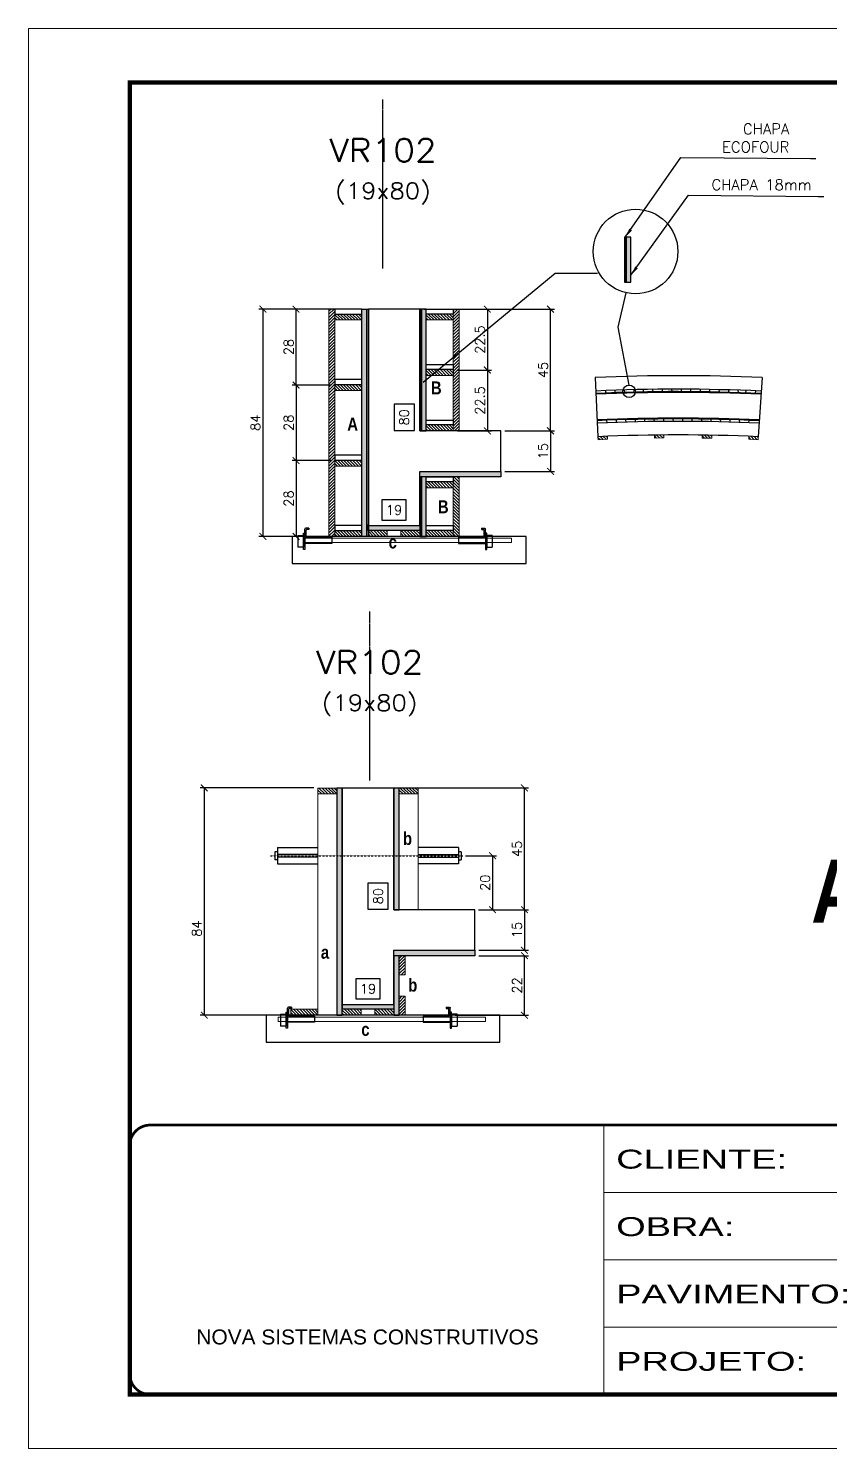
# Model space of a CAD drawing. Extents: x 2582 to 11841, y -26396 to 2611.
# Drawn here: x 4180 to 4773, y -1127 to -77 of the extents above; entities that cross this region are included whole.
import ezdxf
from ezdxf.enums import TextEntityAlignment as Align

# ---------------------------------------------------------------- set-up
doc = ezdxf.new("R2010")
doc.units = 0
for name, pattern in [('CONTINUO', [0]), ('DASHED', [0.75, 0.5, -0.25]), ('HIDDEN', [0.375, 0.25, -0.125])]:
    doc.linetypes.add(name, pattern=pattern)
for name, color, linetype in [('barrote', 251, 'Continuous'), ('COTA', 241, 'Continuous'), ('Cota Seção (2x)', 4, 'Continuous'), ('detalhes', 4, 'Continuous'), ('Painéis', 200, 'Continuous'), ('presilha', 1, 'Continuous'), ('TENSOR', 3, 'Continuous'), ('Texto de Titulo', 7, 'Continuous'), ('Texto Qtd Sarr', 242, 'Continuous')]:
    doc.layers.add(name, color=color, linetype=linetype)
for name, color, linetype, lineweight in [('CONCRETO', 251, 'Continuous', 25), ('contorno de painel', 7, 'Continuous', 13), ('Folhas', 255, 'Continuous', 9), ('Hachura', 251, 'Continuous', 9), ('Madeira', 126, 'Continuous', 18), ('SARRAFO DE PRESSAO', 251, 'DASHED', 9), ('SCO-___-LAJ', 2, 'Continuous', 0), ('Texto Seção', 7, 'Continuous', 15)]:
    doc.layers.add(name, color=color, linetype=linetype, lineweight=lineweight)
doc.styles.add('ARIAL', font='arial.ttf')
doc.styles.add('COTA TECNICA', font='techl___.ttf', dxfattribs={"height": 10})
doc.styles.add('Romans', font='romans.shx')
doc.styles.add('TECNICA', font='techb___.ttf', dxfattribs={"height": 10})
doc.styles.add('Tecnologia', font='')
doc.styles.get('Tecnologia').set_extended_font_data('Forgotten Futurist')
doc.dimstyles.new('Cota Seção (2x)', dxfattribs={"dimtxt": 7, "dimasz": 5, "dimexe": 3, "dimexo": 3, "dimgap": 2, "dimtad": 3, "dimdec": 1, "dimlfac": 0.5, "dimzin": 12, "dimdsep": 46, "dimtxsty": 'Romans', "dimblk": 'ARCHTICK', "dimcen": 0, "dimclrd": 4, "dimclre": 4, "dimclrt": 1, "dimadec": 1, "dimazin": 3, "dimtfac": 1, "dimtdec": 1, "dimtmove": 0, "dimatfit": 3, "dimldrblk": 'OBLIQUE', "dimfxl": 1, "dimtolj": 1, "dimtzin": 12, "dimarcsym": 0})
doc.dimstyles.new('Cota Seção interna', dxfattribs={"dimtxt": 7, "dimasz": 6, "dimexe": 0.18, "dimexo": 2, "dimgap": -4, "dimtad": 3, "dimdec": 1, "dimlfac": 0.5, "dimzin": 12, "dimdsep": 46, "dimtxsty": 'Romans', "dimblk": 'ARCHTICK', "dimcen": 0.09, "dimse1": 1, "dimse2": 1, "dimsd1": 1, "dimsd2": 1, "dimclrd": 180, "dimclre": 5, "dimclrt": 1, "dimadec": 0, "dimazin": 3, "dimtfac": 1, "dimtdec": 1, "dimtofl": 0, "dimtmove": 0, "dimatfit": 3, "dimldrblk": 'ARCHTICK', "dimfxl": 1, "dimtolj": 1, "dimtzin": 0, "dimarcsym": 0})
doc.dimstyles.new('PAINEL', dxfattribs={"dimtxt": 10, "dimasz": 3, "dimexe": 3, "dimexo": 3, "dimgap": 3, "dimtad": 1, "dimdec": 1, "dimzin": 12, "dimdsep": 46, "dimtxsty": 'COTA TECNICA', "dimblk1": 'OBLIQUE', "dimblk2": 'OBLIQUE', "dimsah": 1, "dimcen": 0.9, "dimclrd": 4, "dimclre": 4, "dimclrt": 240, "dimadec": 1, "dimazin": 3, "dimtfac": 1, "dimtdec": 1, "dimtmove": 0, "dimatfit": 3, "dimfxl": 1, "dimtolj": 1, "dimtzin": 12, "dimarcsym": 0})
pattern_1 = [(315, (27392.6019, -8682.5434), (1.12253202, 1.12253202), [])]

# ---------------------------------------------------------------- blocks, each defined once
blk = doc.blocks.new('9999999999')
at = {"color": 30, "linetype": 'CONTINUO'}
for p, q in [((98564.6, 34230.2), (98564.6, 34429.4)), ((98564.6, 34379.6), (99584, 34379.6)), ((98564.6, 34329.8), (99488, 34329.8)), ((98564.6, 34280), (99488, 34280))]:
    blk.add_line(p, q, dxfattribs=at)
at = {"color": 30, "linetype": 'CONTINUO', "const_width": 2}
blk.add_lwpolyline([(99584, 34230.2), (99584, 34414.4, 0.414214), (99569, 34429.4), (98229, 34429.4, 0.414214), (98214, 34414.4), (98214, 34245.2, 0.414214), (98229, 34230.2), (99584, 34230.2)], format="xyb", dxfattribs=at)
at = {"layer": 'Folhas'}
blk.add_lwpolyline([(98139, 34190.2), (99624, 34190.2), (99624, 35240.2), (98139, 35240.2)], close=True, dxfattribs=at)
at = {"layer": 'Folhas', "color": 30, "const_width": 3}
blk.add_lwpolyline([(98214, 34230.2), (99584, 34230.2), (99584, 35200.2), (98214, 35200.2)], close=True, dxfattribs=at)
at = {"color": 7, "linetype": 'Continuous', "ltscale": 5, "style": 'ARIAL'}
blk.add_text('NOVA SISTEMAS CONSTRUTIVOS', height=11.059, dxfattribs=at).set_placement((98263.2, 34267.2))
at = {"layer": 'Folhas', "color": 7, "style": 'Tecnologia', "width": 1.5}
for s, p in [('CLIENTE:', (98573.7, 34397.2)), ('OBRA:', (98573.7, 34347.3)), ('PAVIMENTO:', (98573.7, 34297.5)), ('PROJETO:', (98573.7, 34247.7))]:
    blk.add_text(s, height=14, dxfattribs=at).set_placement(p)
blk = doc.blocks.new('titulo1')
at = {"layer": 'Defpoints', "color": 252, "linetype": 'HIDDEN', "ltscale": 2}
blk.add_line((0, 0), (0, 125), dxfattribs=at)
at = {"layer": 'Defpoints', "style": 'Romans', "oblique": 15}
blk.add_attdef('FOLHA', text='', height=10, dxfattribs=at).set_placement((0, 15.6), align=Align.MIDDLE_CENTER)
at = {"layer": 'Texto Qtd Sarr', "color": 3, "style": 'Romans', "oblique": 15}
for tag, height, p in [('TITULO', 17, (0, 71.4)), ('SEÇÃO', 12, (0, 41.5))]:
    blk.add_attdef(tag, text='', height=height, dxfattribs=at).set_placement(p, align=Align.MIDDLE_CENTER)
blk = doc.blocks.new('_Oblique')
at = {"color": 0, "linetype": 'ByBlock', "lineweight": -2}
blk.add_line((-0.5, -0.5), (0.5, 0.5), dxfattribs=at)
blk = doc.blocks.new('_ArchTick')
at = {"color": 0, "linetype": 'ByBlock', "const_width": 0.15}
blk.add_lwpolyline([(-0.5, -0.5), (0.5, 0.5)], dxfattribs=at)
blk = doc.blocks.new('*D51')
at = {"layer": 'COTA', "color": 4, "lineweight": -2, "transparency": 16777216}
for p, q in [((4513.3, -762.9), (4550, -762.9)), ((4547, -806.9), (4547, -762.9)), ((4495.7, -806.9), (4550, -806.9))]:
    blk.add_line(p, q, dxfattribs=at)
at = {"layer": 'Defpoints', "color": 0, "transparency": 16777216}
for p in [(4510.3, -762.9), (4547, -762.9), (4492.7, -806.9)]:
    blk.add_point(p, dxfattribs=at)
at = {"layer": 'COTA', "color": 4, "lineweight": -2, "transparency": 16777216, "xscale": 5, "yscale": 5, "zscale": 5}
for p, rotation in [((4547, -762.9), 90), ((4547, -806.9), 270)]:
    blk.add_blockref('_ArchTick', p, dxfattribs=dict(at, rotation=rotation))
at = {"layer": 'COTA', "color": 1, "transparency": 16777216, "insert": (4541.5, -784.9), "char_height": 7, "attachment_point": 5, "rotation": 90, "style": 'Romans'}
blk.add_mtext('\\A1;22', dxfattribs=at)
blk = doc.blocks.new('*D52')
at = {"layer": 'COTA', "color": 4, "lineweight": -2, "transparency": 16777216}
for p, q in [((4453.3, -638.9), (4550, -638.9)), ((4547, -728.9), (4547, -638.9)), ((4513.3, -728.9), (4550, -728.9))]:
    blk.add_line(p, q, dxfattribs=at)
at = {"layer": 'Defpoints', "color": 0, "transparency": 16777216}
for p in [(4450.3, -638.9), (4547, -638.9), (4510.3, -728.9)]:
    blk.add_point(p, dxfattribs=at)
at = {"layer": 'COTA', "color": 4, "lineweight": -2, "transparency": 16777216, "xscale": 5, "yscale": 5, "zscale": 5}
for p, rotation in [((4547, -638.9), 90), ((4547, -728.9), 270)]:
    blk.add_blockref('_ArchTick', p, dxfattribs=dict(at, rotation=rotation))
at = {"layer": 'COTA', "color": 1, "transparency": 16777216, "insert": (4541.5, -683.9), "char_height": 7, "attachment_point": 5, "rotation": 90, "style": 'Romans'}
blk.add_mtext('\\A1;45', dxfattribs=at)
blk = doc.blocks.new('*D53')
at = {"layer": 'Cota Seção (2x)', "color": 180, "lineweight": -2, "transparency": 16777216}
for p, q in [((4446.3, -709.3), (4431.3, -709.3)), ((4431.3, -709.3), (4431.3, -728.6)), ((4446.3, -728.6), (4446.3, -709.3)), ((4431.3, -728.6), (4446.3, -728.6))]:
    blk.add_line(p, q, dxfattribs=at)
at = {"layer": 'Defpoints', "color": 0, "transparency": 16777216}
for p in [(4450.3, -638.9), (4450.3, -638.9), (4450.3, -798.9)]:
    blk.add_point(p, dxfattribs=at)
at = {"layer": 'Cota Seção (2x)', "color": 1, "transparency": 16777216, "insert": (4438.8, -718.9), "char_height": 7, "attachment_point": 5, "rotation": 90, "style": 'Romans'}
blk.add_mtext('\\A1;80', dxfattribs=at)
blk = doc.blocks.new('PRESILHA METÁLICA 1')
at = {"layer": 'presilha'}
for p, q in [((7.5, 10.6), (7.5, 19.9)), ((12, 21), (8.6, 21)), ((9, 11.6), (9, 18.9)), ((12, 19.5), (9.6, 19.5)), ((12, 21), (12, 19.5)), ((0, 13), (6, 13)), ((0, 13), (0, 0)), ((6, 0), (0, 0)), ((6, 15.5), (7.5, 15.5)), ((6, -2.5), (6, 15.5)), ((6, 13), (6, 0)), ((7.5, 15.5), (7.5, -2.5)), ((37.5, 4.1), (7.5, 4.1)), ((37.5, 11), (9.6, 11)), ((37.5, 11), (37.5, 4.1)), ((7.5, -2.5), (6, -2.5))]:
    blk.add_line(p, q, dxfattribs=at)
for centre, radius, start, end in [((8.6, 19.9), 1.14, 90, 180), ((9.6, 18.9), 0.57, 90, 180), ((9.6, 11.6), 0.57, 180, 270)]:
    blk.add_arc(centre, radius, start, end, dxfattribs=at)
blk = doc.blocks.new('*D54')
at = {"layer": 'Cota Seção (2x)', "color": 180, "lineweight": -2, "transparency": 16777216}
for p, q in [((4440.3, -779.9), (4422.3, -779.9)), ((4422.3, -779.9), (4422.3, -794.9)), ((4440.3, -794.9), (4440.3, -779.9)), ((4422.3, -794.9), (4440.3, -794.9))]:
    blk.add_line(p, q, dxfattribs=at)
at = {"layer": 'Defpoints', "color": 0, "transparency": 16777216}
for p in [(4412.3, -806.9), (4450.3, -798.9), (4450.3, -806.9)]:
    blk.add_point(p, dxfattribs=at)
at = {"layer": 'Cota Seção (2x)', "color": 1, "transparency": 16777216, "insert": (4431.3, -787.4), "char_height": 7, "attachment_point": 5, "style": 'Romans'}
blk.add_mtext('\\A1;19', dxfattribs=at)
blk = doc.blocks.new('*D278')
at = {"layer": 'COTA', "color": 4, "lineweight": -2, "transparency": 16777216}
for p, q in [((4391.3, -638.9), (4307.2, -638.9)), ((4310.2, -638.9), (4310.2, -806.9)), ((4391.3, -806.9), (4307.2, -806.9))]:
    blk.add_line(p, q, dxfattribs=at)
at = {"layer": 'Defpoints', "color": 0, "transparency": 16777216}
for p in [(4394.3, -638.9), (4310.2, -806.9), (4394.3, -806.9)]:
    blk.add_point(p, dxfattribs=at)
at = {"layer": 'COTA', "color": 4, "lineweight": -2, "transparency": 16777216, "xscale": 5, "yscale": 5, "zscale": 5}
for p, rotation in [((4310.2, -638.9), 90), ((4310.2, -806.9), 270)]:
    blk.add_blockref('_ArchTick', p, dxfattribs=dict(at, rotation=rotation))
at = {"layer": 'COTA', "color": 1, "transparency": 16777216, "insert": (4304.7, -742.9), "char_height": 7, "attachment_point": 5, "rotation": 90, "style": 'Romans'}
blk.add_mtext('\\A1;84', dxfattribs=at)
blk = doc.blocks.new('*D279')
at = {"layer": 'COTA', "color": 4, "lineweight": -2, "transparency": 16777216}
for p, q in [((4513.3, -728.9), (4550, -728.9)), ((4547, -728.9), (4547, -758.9)), ((4513.3, -758.9), (4550, -758.9))]:
    blk.add_line(p, q, dxfattribs=at)
at = {"layer": 'Defpoints', "color": 0, "transparency": 16777216}
for p in [(4510.3, -728.9), (4510.3, -758.9), (4547, -758.9)]:
    blk.add_point(p, dxfattribs=at)
at = {"layer": 'COTA', "color": 4, "lineweight": -2, "transparency": 16777216, "xscale": 5, "yscale": 5, "zscale": 5}
for p, rotation in [((4547, -728.9), 90), ((4547, -758.9), 270)]:
    blk.add_blockref('_ArchTick', p, dxfattribs=dict(at, rotation=rotation))
at = {"layer": 'COTA', "color": 1, "transparency": 16777216, "insert": (4541.5, -743.9), "char_height": 7, "attachment_point": 5, "rotation": 90, "style": 'Romans'}
blk.add_mtext('\\A1;15', dxfattribs=at)
blk = doc.blocks.new('*D55')
at = {"layer": 'COTA', "color": 4, "lineweight": -2, "transparency": 16777216}
for p, q in [((4503.3, -689), (4526.4, -689)), ((4523.4, -689), (4523.4, -728.9)), ((4513, -728.9), (4526.4, -728.9))]:
    blk.add_line(p, q, dxfattribs=at)
at = {"layer": 'Defpoints', "color": 0, "transparency": 16777216}
for p in [(4500.3, -689), (4510, -728.9), (4523.4, -728.9)]:
    blk.add_point(p, dxfattribs=at)
at = {"layer": 'COTA', "color": 4, "lineweight": -2, "transparency": 16777216, "xscale": 5, "yscale": 5, "zscale": 5}
for p, rotation in [((4523.4, -689), 90), ((4523.4, -728.9), 270)]:
    blk.add_blockref('_ArchTick', p, dxfattribs=dict(at, rotation=rotation))
at = {"layer": 'COTA', "color": 1, "transparency": 16777216, "insert": (4517.9, -709), "char_height": 7, "attachment_point": 5, "rotation": 90, "style": 'Romans'}
blk.add_mtext('\\A1;20', dxfattribs=at)
blk = doc.blocks.new('*D56')
at = {"layer": 'COTA', "color": 4, "lineweight": -2, "transparency": 16777216}
for p, q in [((4472.6, -284.9), (4569.3, -284.9)), ((4566.3, -374.9), (4566.3, -284.9)), ((4532.6, -374.9), (4569.3, -374.9))]:
    blk.add_line(p, q, dxfattribs=at)
at = {"layer": 'Defpoints', "color": 0, "transparency": 16777216}
for p in [(4469.6, -284.9), (4566.3, -284.9), (4529.6, -374.9)]:
    blk.add_point(p, dxfattribs=at)
at = {"layer": 'COTA', "color": 4, "lineweight": -2, "transparency": 16777216, "xscale": 5, "yscale": 5, "zscale": 5}
for p, rotation in [((4566.3, -284.9), 90), ((4566.3, -374.9), 270)]:
    blk.add_blockref('_ArchTick', p, dxfattribs=dict(at, rotation=rotation))
at = {"layer": 'COTA', "color": 1, "transparency": 16777216, "insert": (4560.8, -329.9), "char_height": 7, "attachment_point": 5, "rotation": 90, "style": 'Romans'}
blk.add_mtext('\\A1;45', dxfattribs=at)
blk = doc.blocks.new('*D45')
at = {"layer": 'Cota Seção (2x)', "color": 180, "lineweight": -2, "transparency": 16777216}
for p, q in [((4465.6, -355.2), (4450.6, -355.2)), ((4450.6, -355.2), (4450.6, -374.6)), ((4465.6, -374.6), (4465.6, -355.2)), ((4450.6, -374.6), (4465.6, -374.6))]:
    blk.add_line(p, q, dxfattribs=at)
at = {"layer": 'Defpoints', "color": 0, "transparency": 16777216}
for p in [(4469.6, -284.9), (4469.6, -284.9), (4469.6, -444.9)]:
    blk.add_point(p, dxfattribs=at)
at = {"layer": 'Cota Seção (2x)', "color": 1, "transparency": 16777216, "insert": (4458.1, -364.9), "char_height": 7, "attachment_point": 5, "rotation": 90, "style": 'Romans'}
blk.add_mtext('\\A1;80', dxfattribs=at)
blk = doc.blocks.new('*D46')
at = {"layer": 'Cota Seção (2x)', "color": 180, "lineweight": -2, "transparency": 16777216}
for p, q in [((4459.6, -425.9), (4441.6, -425.9)), ((4441.6, -425.9), (4441.6, -440.9)), ((4459.6, -440.9), (4459.6, -425.9)), ((4441.6, -440.9), (4459.6, -440.9))]:
    blk.add_line(p, q, dxfattribs=at)
at = {"layer": 'Defpoints', "color": 0, "transparency": 16777216}
for p in [(4469.6, -444.9), (4431.6, -452.9), (4469.6, -452.9)]:
    blk.add_point(p, dxfattribs=at)
at = {"layer": 'Cota Seção (2x)', "color": 1, "transparency": 16777216, "insert": (4450.6, -433.4), "char_height": 7, "attachment_point": 5, "style": 'Romans'}
blk.add_mtext('\\A1;19', dxfattribs=at)
blk = doc.blocks.new('*D47')
at = {"layer": 'COTA', "color": 4, "lineweight": -2, "transparency": 16777216}
for p, q in [((4410.6, -284.9), (4350.6, -284.9)), ((4353.6, -284.9), (4353.6, -452.9)), ((4410.6, -452.9), (4350.6, -452.9))]:
    blk.add_line(p, q, dxfattribs=at)
at = {"layer": 'Defpoints', "color": 0, "transparency": 16777216}
for p in [(4413.6, -284.9), (4353.6, -452.9), (4413.6, -452.9)]:
    blk.add_point(p, dxfattribs=at)
at = {"layer": 'COTA', "color": 4, "lineweight": -2, "transparency": 16777216, "xscale": 5, "yscale": 5, "zscale": 5}
for p, rotation in [((4353.6, -284.9), 90), ((4353.6, -452.9), 270)]:
    blk.add_blockref('_ArchTick', p, dxfattribs=dict(at, rotation=rotation))
at = {"layer": 'COTA', "color": 1, "transparency": 16777216, "insert": (4348.1, -368.9), "char_height": 7, "attachment_point": 5, "rotation": 90, "style": 'Romans'}
blk.add_mtext('\\A1;84', dxfattribs=at)
blk = doc.blocks.new('*D48')
at = {"layer": 'COTA', "color": 4, "lineweight": -2, "transparency": 16777216}
for p, q in [((4403.8, -284.9), (4375.1, -284.9)), ((4378.1, -341), (4378.1, -284.9)), ((4403.8, -341), (4375.1, -341))]:
    blk.add_line(p, q, dxfattribs=at)
at = {"layer": 'Defpoints', "color": 0, "transparency": 16777216}
for p in [(4378.1, -284.9), (4406.8, -284.9), (4406.8, -341)]:
    blk.add_point(p, dxfattribs=at)
at = {"layer": 'COTA', "color": 4, "lineweight": -2, "transparency": 16777216, "xscale": 5, "yscale": 5, "zscale": 5}
for p, rotation in [((4378.1, -284.9), 90), ((4378.1, -341), 270)]:
    blk.add_blockref('_ArchTick', p, dxfattribs=dict(at, rotation=rotation))
at = {"layer": 'COTA', "color": 1, "transparency": 16777216, "insert": (4372.6, -312.9), "char_height": 7, "attachment_point": 5, "rotation": 90, "style": 'Romans'}
blk.add_mtext('\\A1;28', dxfattribs=at)
blk = doc.blocks.new('*D247')
at = {"layer": 'COTA', "color": 4, "lineweight": -2, "transparency": 16777216}
for p, q in [((4403.8, -341), (4375.1, -341)), ((4378.1, -341), (4378.1, -396.9)), ((4403.8, -396.9), (4375.1, -396.9))]:
    blk.add_line(p, q, dxfattribs=at)
at = {"layer": 'Defpoints', "color": 0, "transparency": 16777216}
for p in [(4406.8, -341), (4378.1, -396.9), (4406.8, -396.9)]:
    blk.add_point(p, dxfattribs=at)
at = {"layer": 'COTA', "color": 4, "lineweight": -2, "transparency": 16777216, "xscale": 5, "yscale": 5, "zscale": 5}
for p, rotation in [((4378.1, -341), 90), ((4378.1, -396.9), 270)]:
    blk.add_blockref('_ArchTick', p, dxfattribs=dict(at, rotation=rotation))
at = {"layer": 'COTA', "color": 1, "transparency": 16777216, "insert": (4372.6, -368.9), "char_height": 7, "attachment_point": 5, "rotation": 90, "style": 'Romans'}
blk.add_mtext('\\A1;28', dxfattribs=at)
blk = doc.blocks.new('*D248')
at = {"layer": 'COTA', "color": 4, "lineweight": -2, "transparency": 16777216}
for p, q in [((4403.8, -396.9), (4375.1, -396.9)), ((4378.1, -396.9), (4378.1, -452.9)), ((4403.8, -452.9), (4375.1, -452.9))]:
    blk.add_line(p, q, dxfattribs=at)
at = {"layer": 'Defpoints', "color": 0, "transparency": 16777216}
for p in [(4406.8, -396.9), (4378.1, -452.9), (4406.8, -452.9)]:
    blk.add_point(p, dxfattribs=at)
at = {"layer": 'COTA', "color": 4, "lineweight": -2, "transparency": 16777216, "xscale": 5, "yscale": 5, "zscale": 5}
for p, rotation in [((4378.1, -396.9), 90), ((4378.1, -452.9), 270)]:
    blk.add_blockref('_ArchTick', p, dxfattribs=dict(at, rotation=rotation))
at = {"layer": 'COTA', "color": 1, "transparency": 16777216, "insert": (4372.6, -424.9), "char_height": 7, "attachment_point": 5, "rotation": 90, "style": 'Romans'}
blk.add_mtext('\\A1;28', dxfattribs=at)
blk = doc.blocks.new('*D249')
at = {"layer": 'COTA', "color": 4, "lineweight": -2, "transparency": 16777216}
for p, q in [((4532.6, -374.9), (4569.3, -374.9)), ((4566.3, -374.9), (4566.3, -404.9)), ((4532.6, -404.9), (4569.3, -404.9))]:
    blk.add_line(p, q, dxfattribs=at)
at = {"layer": 'Defpoints', "color": 0, "transparency": 16777216}
for p in [(4529.6, -374.9), (4529.6, -404.9), (4566.3, -404.9)]:
    blk.add_point(p, dxfattribs=at)
at = {"layer": 'COTA', "color": 4, "lineweight": -2, "transparency": 16777216, "xscale": 5, "yscale": 5, "zscale": 5}
for p, rotation in [((4566.3, -374.9), 90), ((4566.3, -404.9), 270)]:
    blk.add_blockref('_ArchTick', p, dxfattribs=dict(at, rotation=rotation))
at = {"layer": 'COTA', "color": 1, "transparency": 16777216, "insert": (4560.8, -389.9), "char_height": 7, "attachment_point": 5, "rotation": 90, "style": 'Romans'}
blk.add_mtext('\\A1;15', dxfattribs=at)
blk = doc.blocks.new('*D250')
at = {"layer": 'COTA', "color": 4, "lineweight": -2, "transparency": 16777216}
for p, q in [((4497.4, -284.9), (4522.6, -284.9)), ((4519.6, -284.9), (4519.6, -329.9)), ((4497.4, -329.9), (4522.6, -329.9))]:
    blk.add_line(p, q, dxfattribs=at)
at = {"layer": 'Defpoints', "color": 0, "transparency": 16777216}
for p in [(4494.4, -284.9), (4494.4, -329.9), (4519.6, -329.9)]:
    blk.add_point(p, dxfattribs=at)
at = {"layer": 'COTA', "color": 4, "lineweight": -2, "transparency": 16777216, "xscale": 5, "yscale": 5, "zscale": 5}
for p, rotation in [((4519.6, -284.9), 90), ((4519.6, -329.9), 270)]:
    blk.add_blockref('_ArchTick', p, dxfattribs=dict(at, rotation=rotation))
at = {"layer": 'COTA', "color": 1, "transparency": 16777216, "insert": (4514.1, -307.4), "char_height": 7, "attachment_point": 5, "rotation": 90, "style": 'Romans'}
blk.add_mtext('\\A1;22.5', dxfattribs=at)
blk = doc.blocks.new('*D251')
at = {"layer": 'COTA', "color": 4, "lineweight": -2, "transparency": 16777216}
for p, q in [((4497.4, -329.9), (4522.6, -329.9)), ((4519.6, -329.9), (4519.6, -374.9)), ((4497.4, -374.9), (4522.6, -374.9))]:
    blk.add_line(p, q, dxfattribs=at)
at = {"layer": 'Defpoints', "color": 0, "transparency": 16777216}
for p in [(4494.4, -329.9), (4494.4, -374.9), (4519.6, -374.9)]:
    blk.add_point(p, dxfattribs=at)
at = {"layer": 'COTA', "color": 4, "lineweight": -2, "transparency": 16777216, "xscale": 5, "yscale": 5, "zscale": 5}
for p, rotation in [((4519.6, -329.9), 90), ((4519.6, -374.9), 270)]:
    blk.add_blockref('_ArchTick', p, dxfattribs=dict(at, rotation=rotation))
at = {"layer": 'COTA', "color": 1, "transparency": 16777216, "insert": (4514.1, -352.4), "char_height": 7, "attachment_point": 5, "rotation": 90, "style": 'Romans'}
blk.add_mtext('\\A1;22.5', dxfattribs=at)

msp = doc.modelspace()

# ---------------------------------------------------------------- hatches: boundary and pattern name
at = {"layer": 'Hachura'}
h = msp.add_hatch(color=256, dxfattribs=at)
h.dxf.hatch_style = 1
h.paths.add_polyline_path([(4625.79, -231.73), (4622.19, -231.73), (4622.19, -265.04), (4625.79, -265.04)])
h = msp.add_hatch(dxfattribs=at)
h.set_pattern_fill('ANSI31', color=256, scale=0.5, angle=180, style=0)
h.set_pattern_definition([(225, (-3735.262, -23270.7178), (1.12253202, -1.12253202), [])])
h.paths.add_polyline_path([(4406.78, -284.9), (4402.38, -284.9), (4402.38, -452.9), (4406.78, -452.9)])
h = msp.add_hatch(dxfattribs=at)
h.set_pattern_fill('ANSI31', color=256, scale=0.5, angle=270, style=0)
h.set_pattern_definition([(315, (27392.6019, -8522.5434), (1.12253202, 1.12253202), [])])
h.paths.add_polyline_path([(4406.78, -292.9), (4406.78, -288.5), (4426.78, -288.5), (4426.78, -292.9)])
h = msp.add_hatch(color=256, dxfattribs=at)
h.dxf.hatch_style = 1
h.paths.add_polyline_path([(4426.78, -284.9), (4430.38, -284.9), (4430.38, -452.9), (4426.78, -452.9)])
h = msp.add_hatch(color=256, dxfattribs=at)
h.dxf.hatch_style = 1
h.paths.add_polyline_path([(4474.38, -284.9), (4470.78, -284.9), (4470.78, -374.9), (4474.38, -374.9)])
h = msp.add_hatch(dxfattribs=at)
h.set_pattern_fill('ANSI31', color=256, scale=0.5, angle=270, style=0)
h.set_pattern_definition([(315, (27392.6019, -8522.5434), (1.12253202, 1.12253202), [])])
h.paths.add_polyline_path([(4494.38, -292.9), (4494.38, -288.5), (4474.38, -288.5), (4474.38, -292.9)])
h = msp.add_hatch(dxfattribs=at)
h.set_pattern_fill('ANSI31', color=256, scale=0.5, angle=180, style=0)
h.set_pattern_definition([(225, (-3827.26, -23256.7178), (1.12253202, -1.12253202), [])])
h.paths.add_polyline_path([(4498.78, -284.9), (4494.38, -284.9), (4494.38, -374.9), (4498.78, -374.9)])
h = msp.add_hatch(dxfattribs=at)
h.set_pattern_fill('ANSI31', color=256, scale=0.5, angle=270, style=0)
h.set_pattern_definition([(315, (27392.6019, -8563.5434), (1.12253202, 1.12253202), [])])
h.paths.add_polyline_path([(4494.38, -333.9), (4494.38, -329.5), (4474.38, -329.5), (4474.38, -333.9)])
h = msp.add_hatch(dxfattribs=at)
h.set_pattern_fill('ANSI31', color=256, scale=0.5, angle=270, style=0)
h.set_pattern_definition([(315, (27392.6019, -8574.5996), (1.12253202, 1.12253202), [])])
h.paths.add_polyline_path([(4406.78, -344.96), (4406.78, -340.56), (4426.78, -340.56), (4426.78, -344.96)])
h = msp.add_hatch(dxfattribs=at)
h.set_pattern_fill('ANSI31', color=256, scale=0.5, angle=270, style=0)
h.set_pattern_definition([(315, (27392.6019, -8604.5434), (1.12253202, 1.12253202), [])])
h.paths.add_polyline_path([(4494.38, -374.9), (4494.38, -370.5), (4474.38, -370.5), (4474.38, -374.9)])
h = msp.add_hatch(dxfattribs=at)
h.set_pattern_fill('ANSI31', color=256, scale=0.5, angle=270.60213, style=0)
h.set_pattern_definition([(315.60213, (27714.1751, -8367.8238), (1.11067338, 1.13426667), [])])
h.paths.add_polyline_path([(4643.14, -380.19), (4643.12, -377.99), (4650.12, -377.92), (4650.14, -380.12)])
h = msp.add_hatch(dxfattribs=at)
h.set_pattern_fill('ANSI31', color=256, scale=0.5, angle=269.09011, style=0)
h.set_pattern_definition([(314.0901065, (27530.7471, -8973.8165), (1.14021624, 1.10456469), [])])
h.paths.add_polyline_path([(4678.51, -380.2), (4678.55, -378), (4685.55, -378.11), (4685.51, -380.31)])
h = msp.add_hatch(dxfattribs=at)
h.set_pattern_fill('ANSI31', color=256, scale=0.5, angle=272.38636, style=0)
h.set_pattern_definition([(317.38636, (27909.9786, -7646.8138), (1.07481877, 1.16829828), [])])
h.paths.add_polyline_path([(4601.43, -381.39), (4601.34, -379.19), (4608.33, -378.9), (4608.42, -381.09)])
h = msp.add_hatch(dxfattribs=at)
h.set_pattern_fill('ANSI31', color=256, scale=0.5, angle=267.47985, style=0)
h.set_pattern_definition([(312.479846, (27314.5901, -9613.4671), (1.17080495, 1.07208769), [])])
h.paths.add_polyline_path([(4712.87, -381.08), (4712.96, -378.88), (4719.96, -379.19), (4719.86, -381.39)])
h = msp.add_hatch(dxfattribs=at)
h.set_pattern_fill('ANSI31', color=256, scale=0.5, angle=270, style=0)
h.set_pattern_definition([(315, (27460.1998, -8630.5327), (1.12253202, 1.12253202), [])])
h.paths.add_polyline_path([(4426.78, -400.89), (4426.78, -396.49), (4406.78, -396.49), (4406.78, -400.89)])
h = msp.add_hatch(color=256, dxfattribs=at)
h.dxf.hatch_style = 1
h.paths.add_polyline_path([(4469.58, -408.9), (4469.58, -404.9), (4529.58, -404.9), (4529.58, -408.9)])
h = msp.add_hatch(color=256, dxfattribs=at)
h.dxf.hatch_style = 1
h.paths.add_polyline_path([(4474.38, -408.9), (4470.78, -408.9), (4470.78, -452.9), (4474.38, -452.9)])
h = msp.add_hatch(dxfattribs=at)
h.set_pattern_fill('ANSI31', color=256, scale=0.5, angle=270, style=0)
h.set_pattern_definition([(315, (-124840.8658, -29574.6579), (1.122532015, 1.122532015), [])])
h.paths.add_polyline_path([(4494.38, -452.9), (4498.78, -452.9), (4498.78, -408.9), (4494.38, -408.9)])
h = msp.add_hatch(dxfattribs=at)
h.set_pattern_fill('ANSI31', color=256, scale=0.5, angle=270, style=0)
h.set_pattern_definition([(315, (27392.6019, -8646.5434), (1.12253202, 1.12253202), [])])
h.paths.add_polyline_path([(4494.38, -416.9), (4494.38, -412.5), (4474.38, -412.5), (4474.38, -416.9)])
h = msp.add_hatch(dxfattribs=at)
h.set_pattern_fill('ANSI31', color=256, scale=0.5, angle=270, style=0)
h.set_pattern_definition(pattern_1)
h.paths.add_polyline_path([(4406.78, -452.9), (4406.78, -448.5), (4426.78, -448.5), (4426.78, -452.9)])
h = msp.add_hatch(color=256, dxfattribs=at)
h.dxf.hatch_style = 1
h.paths.add_polyline_path([(4431.58, -448.5), (4431.58, -444.9), (4469.58, -444.9), (4469.58, -448.5)])
h = msp.add_hatch(dxfattribs=at)
h.set_pattern_fill('ANSI31', color=256, scale=0.5, angle=270, style=0)
h.set_pattern_definition([(315, (27388.204, -8682.5434), (1.12253202, 1.12253202), [])])
h.paths.add_polyline_path([(4431.58, -452.9), (4431.58, -448.5), (4445.58, -448.5), (4445.58, -452.9)])
h = msp.add_hatch(dxfattribs=at)
h.set_pattern_fill('ANSI31', color=256, scale=0.5, angle=270, style=0)
h.set_pattern_definition([(315, (27388.2019, -8682.5434), (1.12253202, 1.12253202), [])])
h.paths.add_polyline_path([(4469.58, -452.9), (4469.58, -448.5), (4455.58, -448.5), (4455.58, -452.9)])
h = msp.add_hatch(dxfattribs=at)
h.set_pattern_fill('ANSI31', color=256, scale=0.5, angle=270, style=0)
h.set_pattern_definition(pattern_1)
h.paths.add_polyline_path([(4494.38, -452.9), (4494.38, -448.5), (4474.38, -448.5), (4474.38, -452.9)])
h = msp.add_hatch(dxfattribs=at)
h.set_pattern_fill('ANSI31', color=256, scale=0.5, angle=270, style=0)
h.set_pattern_definition([(315, (27300.1112, -8946.5815), (1.12253202, 1.12253202), [])])
h.paths.add_polyline_path([(4394.29, -643.34), (4394.29, -638.94), (4408.29, -638.94), (4408.29, -643.34)])
h = msp.add_hatch(color=256, dxfattribs=at)
h.dxf.hatch_style = 1
h.paths.add_polyline_path([(4412.29, -638.94), (4408.29, -638.94), (4408.29, -806.94), (4412.29, -806.94)])
h = msp.add_hatch(color=256, dxfattribs=at)
h.dxf.hatch_style = 1
h.paths.add_polyline_path([(4454.29, -638.94), (4450.29, -638.94), (4450.29, -728.94), (4454.29, -728.94)])
h = msp.add_hatch(dxfattribs=at)
h.set_pattern_fill('ANSI31', color=256, scale=0.5, angle=270, style=0)
h.set_pattern_definition([(315, (27360.1112, -8946.5815), (1.12253202, 1.12253202), [])])
h.paths.add_polyline_path([(4454.29, -643.34), (4454.29, -638.94), (4468.29, -638.94), (4468.29, -643.34)])
h = msp.add_hatch(color=256, dxfattribs=at)
h.dxf.hatch_style = 1
h.paths.add_polyline_path([(4450.29, -762.94), (4450.29, -758.94), (4510.29, -758.94), (4510.29, -762.94)])
h = msp.add_hatch(color=256, dxfattribs=at)
h.dxf.hatch_style = 1
h.paths.add_polyline_path([(4454.29, -762.94), (4450.29, -762.94), (4450.29, -806.94), (4454.29, -806.94)])
h = msp.add_hatch(dxfattribs=at)
h.set_pattern_fill('ANSI31', color=256, scale=0.5, angle=360, style=0)
h.set_pattern_definition([(45, (12761.9348, 22128.8824), (-1.12253202, 1.12253202), [])])
h.paths.add_polyline_path([(4458.69, -776.94), (4454.29, -776.94), (4454.29, -762.94), (4458.69, -762.94)])
h = msp.add_hatch(dxfattribs=at)
h.set_pattern_fill('ANSI31', color=256, scale=0.5, angle=360, style=0)
h.set_pattern_definition([(45, (12761.9348, 22098.8824), (-1.12253202, 1.12253202), [])])
h.paths.add_polyline_path([(4458.69, -806.94), (4454.29, -806.94), (4454.29, -792.94), (4458.69, -792.94)])
h = msp.add_hatch(dxfattribs=at)
h.set_pattern_fill('ANSI31', color=256, scale=0.5, angle=270, style=0)
h.set_pattern_definition([(315, (27266.1112, -9036.5815), (1.12253202, 1.12253202), [])])
h.paths.add_polyline_path([(4394.29, -806.94), (4394.29, -802.54), (4374.29, -802.54), (4374.29, -806.94)])
h = msp.add_hatch(color=256, dxfattribs=at)
h.dxf.hatch_style = 1
h.paths.add_polyline_path([(4412.29, -802.54), (4412.29, -798.94), (4450.29, -798.94), (4450.29, -802.54)])
h = msp.add_hatch(dxfattribs=at)
h.set_pattern_fill('ANSI31', color=256, scale=0.5, angle=270, style=0)
h.set_pattern_definition([(315, (27368.9133, -9036.5815), (1.12253202, 1.12253202), [])])
h.paths.add_polyline_path([(4412.29, -806.94), (4412.29, -802.54), (4426.29, -802.54), (4426.29, -806.94)])
h = msp.add_hatch(dxfattribs=at)
h.set_pattern_fill('ANSI31', color=256, scale=0.5, angle=270, style=0)
h.set_pattern_definition([(315, (27368.9112, -9036.5815), (1.12253202, 1.12253202), [])])
h.paths.add_polyline_path([(4450.29, -806.94), (4450.29, -802.54), (4436.29, -802.54), (4436.29, -806.94)])

# ---------------------------------------------------------------- linework, layer by layer
at = {"ltscale": 3}
for p, q in [((4362.29, -686.02), (4362.29, -692.02)), ((4364.29, -686.02), (4362.29, -686.02)), ((4364.29, -692.02), (4362.29, -692.02)), ((4364.29, -683.02), (4364.29, -695.02)), ((4364.29, -683.02), (4394.29, -683.02)), ((4394.29, -688.02), (4364.29, -688.02)), ((4394.29, -690.02), (4364.29, -690.02)), ((4498.29, -683.02), (4468.29, -683.02)), ((4468.29, -688.02), (4498.29, -688.02)), ((4468.29, -690.02), (4498.29, -690.02)), ((4498.29, -683.02), (4498.29, -695.02)), ((4500.29, -686.02), (4498.29, -686.02)), ((4498.29, -692.02), (4500.29, -692.02)), ((4500.29, -686.02), (4500.29, -692.02)), ((4364.29, -695.02), (4394.29, -695.02)), ((4498.29, -695.02), (4468.29, -695.02))]:
    msp.add_line(p, q, dxfattribs=at)
at = {"layer": 'barrote'}
for points in [[(4375.22, -472.9), (4548.19, -472.9), (4548.19, -452.9), (4375.22, -452.9)], [(4355.93, -826.94), (4528.9, -826.94), (4528.9, -806.94), (4355.93, -806.94)]]:
    msp.add_lwpolyline(points, close=True, dxfattribs=at)
at = {"layer": 'CONCRETO'}
for points in [[(4469.58, -284.9), (4469.58, -284.9), (4431.58, -284.9), (4431.58, -444.9), (4431.58, -444.14), (4431.58, -444.9), (4469.58, -444.9), (4469.58, -404.9), (4529.58, -404.9), (4529.58, -374.9), (4469.58, -374.9)], [(4510.29, -728.94), (4450.29, -728.94), (4450.29, -638.94), (4450.29, -638.94), (4412.29, -638.94), (4412.29, -638.94), (4412.29, -638.94), (4412.29, -802.54), (4412.29, -802.54), (4412.29, -798.94), (4450.29, -798.94), (4450.29, -758.94), (4510.29, -758.94)]]:
    msp.add_lwpolyline(points, close=True, dxfattribs=at)
at = {"layer": 'contorno de painel', "color": 5}
msp.add_line((4606.4, -335.12), (4606.4, -335.14), dxfattribs=at)
at = {"layer": 'Cota Seção (2x)', "color": 30, "true_color": 0xf26722}
for centre, radius in [((4629.2, -242.28), 31.28), ((4624.49, -345.65), 4.65)]:
    msp.add_circle(centre, radius, dxfattribs=at)
at = {"layer": 'Madeira'}
msp.add_line((4426.78, -396.49), (4426.78, -400.89), dxfattribs=at)
for points in [[(4406.78, -284.9), (4402.38, -284.9), (4402.38, -452.9), (4406.78, -452.9)], [(4406.78, -292.9), (4406.78, -288.5), (4426.78, -288.5), (4426.78, -292.9)], [(4494.38, -292.9), (4494.38, -288.5), (4474.38, -288.5), (4474.38, -292.9)], [(4498.78, -284.9), (4494.38, -284.9), (4494.38, -374.9), (4498.78, -374.9)], [(4494.38, -333.9), (4494.38, -329.5), (4474.38, -329.5), (4474.38, -333.9)], [(4406.78, -344.96), (4406.78, -340.56), (4426.78, -340.56), (4426.78, -344.96)], [(4494.38, -374.9), (4494.38, -370.5), (4474.38, -370.5), (4474.38, -374.9)], [(4643.14, -380.19), (4643.12, -377.99), (4650.12, -377.92), (4650.14, -380.12)], [(4678.51, -380.2), (4678.55, -378), (4685.55, -378.11), (4685.51, -380.31)], [(4601.43, -381.39), (4601.34, -379.19), (4608.33, -378.9), (4608.42, -381.09)], [(4712.87, -381.08), (4712.96, -378.88), (4719.96, -379.19), (4719.86, -381.39)], [(4426.78, -400.89), (4426.78, -396.49), (4406.78, -396.49), (4406.78, -400.89)], [(4498.78, -408.9), (4494.38, -408.9), (4494.38, -452.9), (4498.78, -452.9)], [(4494.38, -416.9), (4494.38, -412.5), (4474.38, -412.5), (4474.38, -416.9)], [(4406.78, -452.9), (4406.78, -448.5), (4426.78, -448.5), (4426.78, -452.9)], [(4431.58, -452.9), (4431.58, -448.5), (4445.58, -448.5), (4445.58, -452.9)], [(4469.58, -452.9), (4469.58, -448.5), (4455.58, -448.5), (4455.58, -452.9)], [(4494.38, -452.9), (4494.38, -448.5), (4474.38, -448.5), (4474.38, -452.9)], [(4394.29, -643.34), (4394.29, -638.94), (4408.29, -638.94), (4408.29, -643.34)], [(4394.29, -638.94), (4408.29, -638.94), (4408.29, -806.94), (4394.29, -806.94)], [(4454.29, -643.34), (4454.29, -638.94), (4468.29, -638.94), (4468.29, -643.34)], [(4454.29, -638.94), (4468.29, -638.94), (4468.29, -728.94), (4454.29, -728.94)], [(4458.69, -776.94), (4454.29, -776.94), (4454.29, -762.94), (4458.69, -762.94)], [(4458.69, -806.94), (4454.29, -806.94), (4454.29, -792.94), (4458.69, -792.94)], [(4394.29, -806.94), (4394.29, -802.54), (4374.29, -802.54), (4374.29, -806.94)], [(4412.29, -806.94), (4412.29, -802.54), (4426.29, -802.54), (4426.29, -806.94)], [(4450.29, -806.94), (4450.29, -802.54), (4436.29, -802.54), (4436.29, -806.94)]]:
    msp.add_lwpolyline(points, close=True, dxfattribs=at)
at = {"layer": 'Painéis', "linetype": 'ByBlock'}
for p, q in [((4426.78, -284.9), (4406.78, -284.9)), ((4469.58, -284.9), (4469.58, -374.9)), ((4494.38, -325.9), (4494.38, -333.9)), ((4406.78, -340.96), (4406.16, -340.96)), ((4406.78, -336.96), (4406.78, -340.96))]:
    msp.add_line(p, q, dxfattribs=at)
at = {"layer": 'Painéis'}
for p, q in [((4599.4, -335.43), (4601.34, -379.19)), ((4722.82, -335.48), (4719.96, -379.19)), ((4606.84, -345.13), (4606.92, -346.93)), ((4613.84, -344.87), (4613.91, -346.67)), ((4620.83, -344.65), (4620.91, -346.45)), ((4627.83, -344.47), (4627.91, -346.27)), ((4634.83, -344.32), (4634.91, -346.12)), ((4641.83, -344.21), (4641.91, -346)), ((4648.84, -344.13), (4648.92, -345.93)), ((4655.84, -344.09), (4655.92, -345.89)), ((4662.85, -344.08), (4662.93, -345.88)), ((4669.86, -344.11), (4669.94, -345.91)), ((4676.87, -344.17), (4676.95, -345.97)), ((4683.88, -344.27), (4683.96, -346.07)), ((4690.89, -344.41), (4690.97, -346.21)), ((4697.9, -344.58), (4697.98, -346.38)), ((4704.92, -344.79), (4705, -346.59)), ((4710.81, -344.99), (4710.5, -346.78)), ((4717.86, -345.27), (4717.55, -347.06)), ((4607.81, -367.11), (4607.89, -368.91)), ((4614.81, -366.85), (4614.89, -368.65)), ((4621.8, -366.63), (4621.88, -368.43)), ((4628.8, -366.45), (4628.88, -368.25)), ((4635.8, -366.31), (4635.88, -368.1)), ((4642.81, -366.19), (4642.88, -367.99)), ((4649.81, -366.12), (4649.89, -367.92)), ((4656.81, -366.08), (4656.89, -367.88)), ((4663.82, -366.08), (4663.9, -367.88)), ((4670.83, -366.12), (4670.91, -367.92)), ((4677.84, -366.19), (4677.92, -367.99)), ((4684.85, -366.29), (4684.93, -368.1)), ((4691.86, -366.44), (4691.94, -368.24)), ((4698.88, -366.62), (4698.96, -368.42)), ((4705.89, -366.83), (4705.97, -368.64)), ((4712.91, -367.09), (4712.83, -368.88))]:
    msp.add_line(p, q, dxfattribs=at)
for points in [[(4622.19, -231.73), (4620.99, -231.73), (4620.99, -265.04), (4622.19, -265.04)], [(4625.79, -231.73), (4622.19, -231.73), (4622.19, -265.04), (4625.79, -265.04)], [(4426.78, -284.9), (4430.38, -284.9), (4430.38, -452.9), (4426.78, -452.9)], [(4430.38, -284.9), (4431.58, -284.9), (4431.58, -452.9), (4430.38, -452.9)], [(4470.78, -284.9), (4469.58, -284.9), (4469.58, -374.9), (4470.78, -374.9)], [(4474.38, -284.9), (4470.78, -284.9), (4470.78, -374.9), (4474.38, -374.9)], [(4469.58, -408.9), (4469.58, -404.9), (4529.58, -404.9), (4529.58, -408.9)], [(4470.78, -408.9), (4469.58, -408.9), (4469.58, -452.9), (4470.78, -452.9)], [(4474.38, -408.9), (4470.78, -408.9), (4470.78, -452.9), (4474.38, -452.9)], [(4431.58, -448.5), (4431.58, -444.9), (4469.58, -444.9), (4469.58, -448.5)], [(4412.29, -638.94), (4408.29, -638.94), (4408.29, -806.94), (4412.29, -806.94)], [(4454.29, -638.94), (4450.29, -638.94), (4450.29, -728.94), (4454.29, -728.94)], [(4450.29, -762.94), (4450.29, -758.94), (4510.29, -758.94), (4510.29, -762.94)], [(4454.29, -762.94), (4450.29, -762.94), (4450.29, -806.94), (4454.29, -806.94)], [(4412.29, -802.54), (4412.29, -798.94), (4450.29, -798.94), (4450.29, -802.54)]]:
    msp.add_lwpolyline(points, close=True, dxfattribs=at)
at = {"layer": 'Painéis', "linetype": 'ByBlock'}
for points in [[(4406.78, -288.5), (4426.78, -288.5), (4426.78, -284.9), (4406.78, -284.9)], [(4494.38, -288.5), (4474.38, -288.5), (4474.38, -284.9), (4494.38, -284.9)], [(4494.38, -329.5), (4474.38, -329.5), (4474.38, -325.9), (4494.38, -325.9)], [(4406.78, -340.56), (4426.78, -340.56), (4426.78, -336.96), (4406.78, -336.96)], [(4494.38, -370.5), (4474.38, -370.5), (4474.38, -366.9), (4494.38, -366.9)], [(4406.78, -396.49), (4426.78, -396.49), (4426.78, -392.89), (4406.78, -392.89)], [(4494.38, -412.5), (4474.38, -412.5), (4474.38, -408.9), (4494.38, -408.9)], [(4406.78, -448.5), (4426.78, -448.5), (4426.78, -444.9), (4406.78, -444.9)], [(4494.38, -448.5), (4474.38, -448.5), (4474.38, -444.9), (4494.38, -444.9)]]:
    msp.add_lwpolyline(points, close=True, dxfattribs=at)
at = {"layer": 'Painéis'}
for radius, start in [(1386.4, 87.42964), (1376.4, 87.4382), (1374.6, 87.43975), (1374, 87.44027), (1355, 87.45691), (1354.4, 87.45744), (1352.6, 87.45904), (1342.6, 87.46802)]:
    msp.add_arc((4660.64, -1720.48), radius, start, 92.53173, dxfattribs=at)
at = {"layer": 'SCO-___-LAJ', "color": 1}
for points in [[(4384.22, -454.23), (4537.52, -454.23), (4537.52, -457.43), (4384.22, -457.43)], [(4364.93, -808.27), (4518.23, -808.27), (4518.23, -811.47), (4364.93, -811.47)]]:
    msp.add_lwpolyline(points, close=True, dxfattribs=at)
at = {"layer": 'TENSOR', "linetype": 'HIDDEN', "ltscale": 0.5}
msp.add_line((4359.29, -689.02), (4501.37, -689.02), dxfattribs=at)

# ---------------------------------------------------------------- block references
at = {"layer": 'presilha', "yscale": 0.6666666666666666, "zscale": 0.6666666666666666}
for p, xscale in [((4379.51, -460.87), 0.6666666666666666), ((4523.25, -460.87), -0.6666666666666666), ((4366.71, -814.9), 0.6666666666666666), ((4497.16, -814.9), -0.6666666666666666)]:
    msp.add_blockref('PRESILHA METÁLICA 1', p, dxfattribs=dict(at, xscale=xscale))
at = {"layer": 'SARRAFO DE PRESSAO', "color": 6, "linetype": 'ByBlock'}
msp.add_blockref('9999999999', (-93958.84, -35317.53), dxfattribs=at)
at = {"layer": 'Texto Seção'}
ref = msp.add_blockref('titulo1', (4442.37, -254.91), dxfattribs=at)
ref.add_attrib('TITULO', 'VR102', dxfattribs={"layer": 'Texto de Titulo', "color": 7, "height": 17, "style": 'Romans', "width": 1.1}).set_placement((4442.37, -167.41), align=Align.MIDDLE_CENTER)
ref.add_attrib('SEÇÃO', '(19x80)', dxfattribs={"layer": 'Texto de Titulo', "color": 7, "height": 12, "style": 'Romans', "width": 1.1}).set_placement((4442.37, -197.41), align=Align.MIDDLE_CENTER)
ref = msp.add_blockref('titulo1', (4432.55, -633.43), dxfattribs=at)
ref.add_attrib('TITULO', 'VR102', dxfattribs={"layer": 'Texto de Titulo', "color": 7, "height": 17, "style": 'Romans', "width": 1.1}).set_placement((4432.55, -545.93), align=Align.MIDDLE_CENTER)
ref.add_attrib('SEÇÃO', '(19x80)', dxfattribs={"layer": 'Texto de Titulo', "color": 7, "height": 12, "style": 'Romans', "width": 1.1}).set_placement((4432.55, -575.93), align=Align.MIDDLE_CENTER)

# ---------------------------------------------------------------- texts
at = {"color": 240, "char_height": 8, "attachment_point": 9, "style": 'Romans'}
for s, insert in [('\\A1;CHAPA  \\PECOFOUR', (4742.93, -168.97)), ('\\A1;CHAPA 18mm', (4759.42, -196.92))]:
    msp.add_mtext(s, dxfattribs=dict(at, insert=insert))
at = {"layer": 'detalhes', "style": 'TECNICA'}
for s, height, p in [('B', 9.6, (4477.81, -347.94)), ('A', 9.6, (4415.98, -374.67)), ('B', 9.6, (4482.99, -435.82)), ('c', 9.6, (4446.54, -461.83)), ('b', 9.6, (4457.15, -681.04)), ('A', 46.73, (4759.04, -738.53, 0)), ('a', 9.6, (4396.46, -765.14)), ('b', 9.6, (4461.05, -789.43)), ('c', 9.6, (4426.33, -822.17))]:
    msp.add_text(s, height=height, dxfattribs=at).set_placement(p)

# ---------------------------------------------------------------- dimensions: what is measured, and where the dimension line sits
at = {"layer": 'COTA'}
for base, p1, p2, picture, middle in [((4353.61, -452.9), (4413.58, -284.9), (4413.58, -452.9), '*D47', (4348.11, -368.9)), ((4378.13, -284.9), (4406.78, -340.96), (4406.78, -284.9), '*D48', (4372.63, -312.93)), ((4566.3, -284.9), (4529.58, -374.9), (4469.58, -284.9), '*D56', (4560.8, -329.9)), ((4519.64, -329.9), (4494.38, -284.9), (4494.38, -329.9), '*D250', (4514.14, -307.4)), ((4519.64, -374.9), (4494.38, -329.9), (4494.38, -374.9), '*D251', (4514.14, -352.4)), ((4378.13, -396.89), (4406.78, -340.96), (4406.78, -396.89), '*D247', (4372.63, -368.92)), ((4566.3, -404.9), (4529.58, -374.9), (4529.58, -404.9), '*D249', (4560.8, -389.9)), ((4378.13, -452.9), (4406.78, -396.89), (4406.78, -452.9), '*D248', (4372.63, -424.89)), ((4547.01, -638.94), (4510.29, -728.94), (4450.29, -638.94), '*D52', (4541.51, -683.94)), ((4547.01, -758.94), (4510.29, -728.94), (4510.29, -758.94), '*D279', (4541.51, -743.94)), ((4547.01, -762.94), (4492.69, -806.94), (4510.29, -762.94), '*D51', (4541.51, -784.94))]:
    dim = msp.add_linear_dim(base=base, p1=p1, p2=p2, angle=90, dimstyle='Cota Seção (2x)', dxfattribs=at)
    dim.commit()
    dim.dimension.update_dxf_attribs({"geometry": picture, "text_midpoint": middle})
for base, p1, p2, picture, middle in [((4310.19, -806.94), (4394.29, -638.94), (4394.29, -806.94), '*D278', (4310.19, -742.94)), ((4523.36, -728.94), (4500.29, -689.02), (4510.01, -728.94), '*D55', (4523.36, -708.98))]:
    dim = msp.add_linear_dim(base=base, p1=p1, p2=p2, angle=90, dimstyle='Cota Seção (2x)', dxfattribs=at)
    dim.commit()
    dim.dimension.update_dxf_attribs({"geometry": picture, "text_midpoint": middle, "dimtype": 160})
at = {"layer": 'Cota Seção (2x)'}
dim = msp.add_linear_dim(base=(4469.58, -284.9), p1=(4469.58, -444.9), p2=(4469.58, -284.9), angle=90, dimstyle='Cota Seção interna', dxfattribs=at)
dim.commit()
dim.dimension.update_dxf_attribs({"geometry": '*D45', "text_midpoint": (4469.58, -364.9), "dimtype": 160})
for base, p1, p2, picture, middle in [((4469.58, -444.9), (4431.58, -452.9), (4469.58, -452.9), '*D46', (4450.58, -433.4)), ((4450.29, -798.94), (4412.29, -806.94), (4450.29, -806.94), '*D54', (4431.29, -787.44))]:
    dim = msp.add_linear_dim(base=base, p1=p1, p2=p2, dimstyle='Cota Seção interna', dxfattribs=at)
    dim.commit()
    dim.dimension.update_dxf_attribs({"geometry": picture, "text_midpoint": middle})
dim = msp.add_linear_dim(base=(4450.29, -638.94), p1=(4450.29, -798.94), p2=(4450.29, -638.94), angle=90, dimstyle='Cota Seção interna', dxfattribs=at)
dim.commit()
dim.dimension.update_dxf_attribs({"geometry": '*D53', "text_midpoint": (4438.79, -718.94)})

# ---------------------------------------------------------------- leaders
at = {"annotation_type": 0, "has_hookline": 1, "hookline_direction": 1, "horizontal_direction": (-1, 0, 0)}
for points in [[(4621.59, -231.73), (4662.66, -172.76), (4758.59, -173.61)], [(4625.79, -259.69), (4668.39, -200.71), (4764.32, -201.57)]]:
    msp.add_leader(points, dimstyle='PAINEL', override={"dimasz": 7}, dxfattribs=at)
at = {"layer": 'Painéis', "linetype": 'ByBlock'}
for points in [[(4472.12, -338.91), (4569.79, -258.18), (4600.96, -258.18)], [(4624.49, -341), (4616.34, -298.32), (4622.2, -272.77)]]:
    msp.add_leader(points, dimstyle='PAINEL', override={"dimgap": 3, "dimtad": 0}, dxfattribs=at)

doc.saveas('drawing.dxf')
